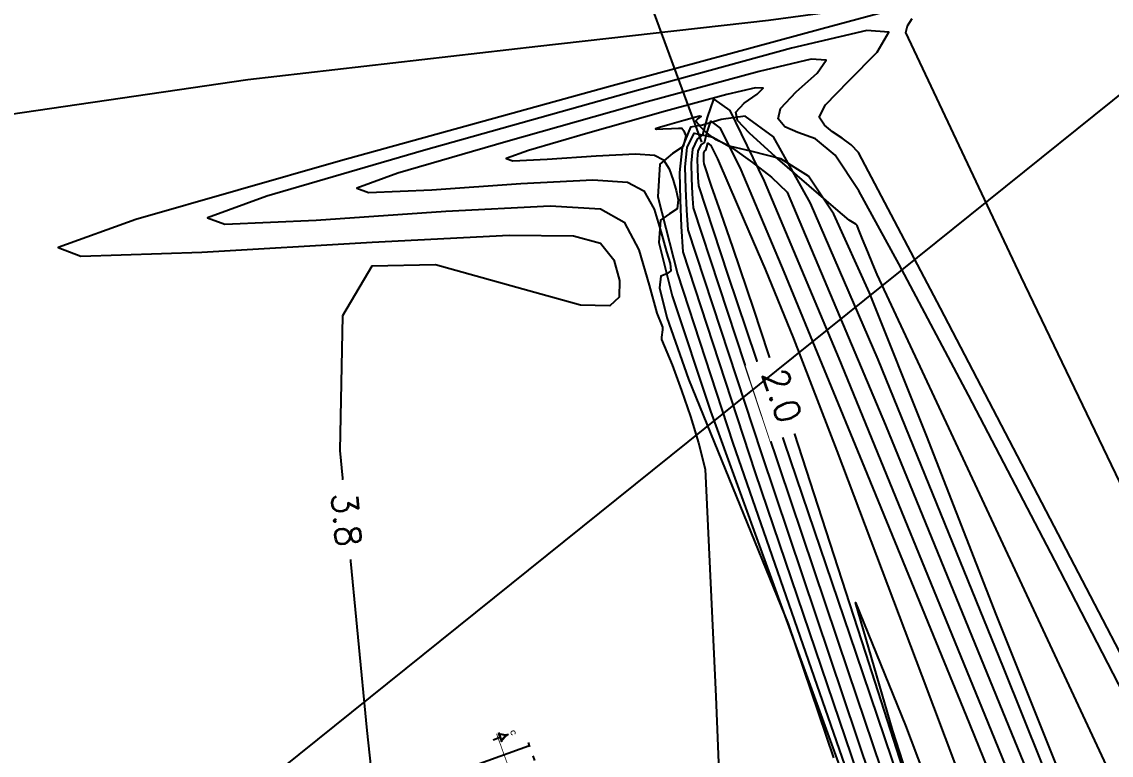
# Model space of a CAD drawing. Header units: millimetres. Extents: x 646993 to 648849, y 9708034 to 9709424.
# Drawn here: x 648225.55 to 648246.98, y 9709078.82 to 9709093.26 of the extents above; entities that cross this region are included whole.
import ezdxf

# ---------------------------------------------------------------- set-up
doc = ezdxf.new("R2010")
doc.units = ezdxf.units.MM
doc.header["$LTSCALE"] = 5
doc.header["$XCLIPFRAME"] = 2
for name, pattern in [('DASHDOT2', [0.5, 0.25, -0.125, 0, -0.125]), ('DOT', [6.35, 0, -6.35]), ('SLD-Centro', [19.05, 15.24, -1.27, 1.27, -1.27])]:
    doc.linetypes.add(name, pattern=pattern)
doc.layers.get('Defpoints').update_dxf_attribs({"color": 253})
for name, color, linetype in [('01-Dimensiones', 142, 'Continuous'), ('CV-COTAS', 7, 'Continuous'), ('CV-MAESTRAS', 32, 'Continuous'), ('CV-NORMALES', 31, 'Continuous'), ('EB-Corte', 7, 'Continuous')]:
    doc.layers.add(name, color=color, linetype=linetype)
doc.layers.add('LINEA CORTES', color=7, linetype='Continuous', true_color=0x000000)
doc.styles.add('CV-ETIQUETAS', font='romans.shx')
doc.styles.add('Tex25', font='romans.shx', dxfattribs={"width": 0.8, "height": 0.055})
doc.styles.add('Tex40', font='romans.shx', dxfattribs={"width": 0.7, "height": 0.045})
doc.styles.add('tex50', font='romans.shx', dxfattribs={"width": 0.8, "height": 0.1})
doc.dimstyles.new('1_40', dxfattribs={"dimtxt": 0.055, "dimasz": 0.02, "dimexe": 0.06, "dimexo": 0, "dimgap": 0.025, "dimtad": 1, "dimzin": 1, "dimdsep": 46, "dimtxsty": 'Tex25', "dimblk": 'DOT', "dimcen": 0, "dimdle": 0.04, "dimclrd": 256, "dimclre": 256, "dimclrt": 7, "dimadec": 0, "dimazin": 0, "dimtfac": 1, "dimtix": 1, "dimtmove": 1, "dimatfit": 3, "dimldrblk": 'DOT', "dimfxl": 1, "dimtfill": 1, "dimtolj": 1, "dimtzin": 0, "dimlwd": -1, "dimlwe": -1, "dimarcsym": 0})
picture_1 = doc.add_image_def('image1.jpg', size_in_pixel=(1920, 925))
picture_2 = doc.add_image_def('image2.ecw', size_in_pixel=(12715, 11262))

# ---------------------------------------------------------------- blocks, each defined once
blk = doc.blocks.new('_Dot')
at = {"color": 0, "linetype": 'ByBlock', "lineweight": -2}
blk.add_line((-0.5, 0), (-1, 0), dxfattribs=at)
at = {"color": 0, "linetype": 'ByBlock', "const_width": 0.5}
blk.add_lwpolyline([(-0.25, 0, 1), (0.25, 0, 1)], format="xyb", close=True, dxfattribs=at)
blk = doc.blocks.new('*D121')
at = {"layer": '01-Dimensiones', "linetype": 'DOT', "ltscale": 0.006, "transparency": 16777216}
for p, q in [((1.352, 8.391), (0.395, 8.391)), ((1.352, 4.891), (0.395, 4.891))]:
    blk.add_line(p, q, dxfattribs=at)
at = {"layer": '01-Dimensiones', "ltscale": 0.006, "transparency": 16777216}
blk.add_line((0.455, 4.911), (0.455, 8.371), dxfattribs=at)
at = {"layer": 'Defpoints', "color": 0, "ltscale": 0.006, "transparency": 16777216}
for p in [(0.455, 8.391), (1.352, 8.391), (1.352, 4.891)]:
    blk.add_point(p, dxfattribs=at)
at = {"layer": '01-Dimensiones', "ltscale": 0.006, "transparency": 16777216, "xscale": 0.02, "yscale": 0.02, "zscale": 0.02}
for p, rotation in [((0.455, 8.391), 90), ((0.455, 4.891), 270)]:
    blk.add_blockref('_Dot', p, dxfattribs=dict(at, rotation=rotation))
at = {"layer": '01-Dimensiones', "color": 7, "ltscale": 0.006, "transparency": 16777216, "insert": (0.408, 6.641), "char_height": 0.045, "attachment_point": 5, "rotation": 90, "style": 'Tex40', "bg_fill": 3, "box_fill_scale": 1.1, "bg_fill_color": 256, "bg_fill_true_color": 13158600, "bg_fill_transparency": 0}
blk.add_mtext('\\A1;3.50', dxfattribs=at)
blk = doc.blocks.new('*U66')
at = {"layer": 'EB-Corte', "color": 252, "linetype": 'DASHDOT2', "ltscale": 0.1}
blk.add_lwpolyline([(0.472, -0.105), (0.472, 0.253)], dxfattribs=at)
at = {"layer": 'EB-Corte', "color": 251, "linetype": 'SLD-Centro', "ltscale": 0.035, "true_color": 0x636466, "const_width": 0.015}
blk.add_lwpolyline([(-4.824, 0), (0.561, 0)], dxfattribs=at)
at = {"layer": 'EB-Corte', "color": 252}
for points in [[(0.571, 0.045), (0.378, 0.045)], [(0.388, 0.024), (0.484, 0.191)], [(0.556, 0.024), (0.46, 0.191)]]:
    blk.add_lwpolyline(points, dxfattribs=at)
blk.add_lwpolyline([(0.544, 0.045), (0.472, 0.17), (0.4, 0.045)], close=True, dxfattribs=at)
at = {"layer": 'EB-Corte', "color": 251, "true_color": 0x636466, "const_width": 0.01}
blk.add_lwpolyline([(0.535, 0.05), (0.472, 0.16), (0.409, 0.05)], close=True, dxfattribs=at)
blk = doc.blocks.new('A$C322dc3b0')
at = {"layer": 'LINEA CORTES', "insert": (0.108, 8.222), "char_height": 0.1, "width": 0.1292, "attachment_point": 2, "style": 'tex50'}
blk.add_mtext('{\\fArial|b1|i0|c0|p34;\\W0.9;C}', dxfattribs=at)
at = {"layer": '01-Dimensiones', "ltscale": 0.006}
dim = blk.add_aligned_dim(p1=(1.352, 4.891), p2=(1.352, 8.391), distance=0.897, dimstyle='1_40', override={"dimtxsty": 'Tex40'}, dxfattribs=at)
dim.commit()
dim.dimension.update_dxf_attribs({"geometry": '*D121', "text_midpoint": (0.408, 6.641)})
at = {"xscale": -1}
blk.add_blockref('*U66', (0.578, 7.86), dxfattribs=at)

msp = doc.modelspace()

# ---------------------------------------------------------------- linework, layer by layer
at = {"color": 5}
msp.add_lwpolyline([(648238.93, 9709090.893), (648234.906, 9709101.805)], dxfattribs=at)
at = {"layer": 'CV-MAESTRAS', "color": 20, "true_color": 0xff5500, "elevation": 3}
msp.add_lwpolyline([(648246.025, 9709078.326), (648244.726, 9709081.578), (648243.348, 9709085.114), (648242.226, 9709087.923), (648241.528, 9709089.47), (648241.025, 9709090.221), (648240.482, 9709090.565), (648239.919, 9709090.706), (648239.47, 9709090.81), (648239.21, 9709090.938), (648239.068, 9709091.04), (648238.974, 9709091.12), (648238.905, 9709091.191), (648238.854, 9709091.247), (648238.821, 9709091.286), (648238.815, 9709091.315), (648238.845, 9709091.346), (648238.89, 9709091.378), (648238.912, 9709091.399), (648238.884, 9709091.4), (648238.785, 9709091.377), (648238.571, 9709091.318), (648238.3, 9709091.242), (648238.094, 9709091.182), (648238.016, 9709091.154), (648238.039, 9709091.145), (648238.159, 9709091.151), (648238.33, 9709091.162), (648238.467, 9709091.169), (648238.533, 9709091.165), (648238.556, 9709091.141), (648238.574, 9709091.111), (648238.59, 9709091.076), (648238.604, 9709091.042), (648238.615, 9709091.009), (648238.561, 9709090.804), (648238.354, 9709090.665), (648238.103, 9709090.458), (648238.065, 9709089.813), (648238.45, 9709088.301), (648239.54, 9709084.965), (648241.794, 9709078.456)], dxfattribs=at)
at = {"layer": 'CV-MAESTRAS', "color": 18, "true_color": 0x000000, "elevation": 2}
msp.add_lwpolyline([(648245.012, 9709071.951), (648242.154, 9709080.825), (648240.672, 9709085.404), (648239.951, 9709087.605), (648239.546, 9709088.806), (648239.3, 9709089.504), (648239.118, 9709090.024), (648238.972, 9709090.464), (648238.969, 9709090.516), (648238.966, 9709090.572), (648238.965, 9709090.63), (648238.97, 9709090.682), (648238.988, 9709090.719), (648239.008, 9709090.735), (648239.025, 9709090.799), (648239.048, 9709090.868), (648239.107, 9709090.825), (648239.234, 9709090.563), (648239.46, 9709090.042), (648239.77, 9709089.331), (648240.174, 9709088.392), (648240.729, 9709087.026), (648241.585, 9709084.811), (648243.26, 9709080.385), (648246.455, 9709071.887)], dxfattribs=at)
at = {"layer": 'CV-NORMALES', "color": 20, "true_color": 0xff5500}
for points, elevation in [([(648299.002, 9709122.584), (648280.541, 9709115.666), (648265.551, 9709109.916), (648257.974, 9709106.736), (648253.83, 9709104.334), (648250.34, 9709101.278), (648247.179, 9709097.893), (648244.713, 9709095.221), (648243.219, 9709093.814), (648243.09, 9709093.752), (648242.951, 9709093.705), (648242.809, 9709093.665), (648242.666, 9709093.627), (648242.524, 9709093.593), (648240.242, 9709093.289), (648235.704, 9709092.774), (648229.996, 9709092.118), (648225.282, 9709091.431)], 3.8), ([(648243.272, 9709093.656), (648241.293, 9709093.125), (648237.094, 9709091.978), (648231.816, 9709090.522), (648227.792, 9709089.368), (648226.265, 9709088.819), (648226.709, 9709088.647), (648229.089, 9709088.724), (648232.444, 9709088.921), (648235.14, 9709089.059), (648236.401, 9709089.047), (648236.932, 9709088.899), (648237.197, 9709088.577), (648237.309, 9709088.167), (648237.299, 9709087.838), (648237.119, 9709087.67), (648236.543, 9709087.679), (648235.285, 9709088.032), (648233.689, 9709088.477), (648232.433, 9709088.448), (648231.86, 9709087.47), (648231.807, 9709084.819), (648232.333, 9709079.308), (648233.083, 9709072.388)], 3.8), ([(648265.34, 9709045.871), (648263.253, 9709050.508), (648260.452, 9709056.47), (648255.641, 9709066.524), (648249.822, 9709078.633), (648245.214, 9709088.242), (648242.94, 9709093.051), (648242.975, 9709093.179), (648243.066, 9709093.323)], 3.8), ([(648250.833, 9709073.771), (648246.822, 9709081.488), (648243.627, 9709087.62), (648242.014, 9709090.69), (648241.87, 9709090.84), (648241.692, 9709090.97), (648241.502, 9709091.092), (648241.339, 9709091.225), (648241.238, 9709091.384), (648241.364, 9709091.624), (648241.813, 9709092.093), (648242.379, 9709092.663), (648242.611, 9709093.054), (648242.175, 9709093.092), (648240.694, 9709092.74), (648237.491, 9709091.865), (648233.452, 9709090.728), (648230.37, 9709089.826), (648229.203, 9709089.403), (648229.539, 9709089.277), (648231.342, 9709089.358), (648233.888, 9709089.535), (648235.944, 9709089.64), (648236.934, 9709089.576), (648237.4, 9709089.317), (648237.69, 9709088.77), (648237.891, 9709088.078), (648238.042, 9709087.524), (648238.151, 9709087.245), (648238.154, 9709087.198), (648238.149, 9709087.149), (648238.141, 9709087.1), (648238.135, 9709087.051), (648238.136, 9709087.003), (648238.343, 9709086.508), (648238.53, 9709086.001), (648238.704, 9709085.487), (648238.863, 9709084.97), (648238.993, 9709084.45), (648239.204, 9709079.978), (648239.566, 9709071.002)], 3.6), ([(648247.439, 9709079.611), (648245.875, 9709082.653), (648244.173, 9709085.91), (648242.806, 9709088.495), (648242.018, 9709089.934), (648241.55, 9709090.638), (648241.162, 9709090.955), (648240.817, 9709091.082), (648240.56, 9709091.19), (648240.432, 9709091.351), (648240.475, 9709091.556), (648240.784, 9709091.879), (648241.196, 9709092.253), (648241.374, 9709092.506), (648241.078, 9709092.528), (648240.058, 9709092.285), (648237.851, 9709091.683), (648235.068, 9709090.899), (648232.945, 9709090.278), (648232.141, 9709089.986), (648232.372, 9709089.899), (648233.615, 9709089.955), (648235.368, 9709090.077), (648236.785, 9709090.15), (648237.467, 9709090.106), (648237.789, 9709089.931), (648237.989, 9709089.57), (648238.129, 9709089.112), (648238.233, 9709088.73), (648238.305, 9709088.5), (648238.318, 9709088.354), (648238.237, 9709088.299), (648238.122, 9709088.25), (648238.092, 9709088.024), (648238.24, 9709087.435), (648238.665, 9709086.222), (648239.534, 9709084.096), (648240.63, 9709081.406), (648241.521, 9709078.769)], 3.4), ([(648248.601, 9709074.948), (648244.443, 9709083.858), (648242.381, 9709088.286), (648242.295, 9709088.489), (648242.194, 9709088.729), (648242.091, 9709088.979), (648242.012, 9709089.175), (648241.987, 9709089.251), (648241.958, 9709089.276), (648241.925, 9709089.296), (648241.891, 9709089.314), (648241.857, 9709089.333), (648241.825, 9709089.354), (648241.564, 9709089.581), (648241.038, 9709090.034), (648240.38, 9709090.603), (648239.864, 9709091.066), (648239.627, 9709091.319), (648239.594, 9709091.481), (648239.763, 9709091.659), (648240.017, 9709091.839), (648240.138, 9709091.956), (648239.981, 9709091.964), (648239.421, 9709091.831), (648238.211, 9709091.5), (648236.684, 9709091.071), (648235.52, 9709090.73), (648235.079, 9709090.57), (648235.206, 9709090.522), (648235.887, 9709090.553), (648236.849, 9709090.62), (648237.626, 9709090.66), (648238, 9709090.635), (648238.177, 9709090.545), (648238.288, 9709090.369), (648238.366, 9709090.145), (648238.424, 9709089.936), (648238.46, 9709089.755), (648238.44, 9709089.579), (648238.295, 9709089.482), (648238.112, 9709089.354), (648238.079, 9709088.918), (648238.345, 9709087.868), (648239.102, 9709085.593), (648240.664, 9709081.276), (648242.632, 9709075.856)], 3.2), ([(648247.771, 9709062.776), (648246.519, 9709066.522), (648244.386, 9709072.844), (648241.813, 9709080.463), (648239.774, 9709086.525), (648238.763, 9709089.599), (648238.744, 9709089.873), (648238.73, 9709090.173), (648238.722, 9709090.48), (648238.749, 9709090.753), (648238.846, 9709090.953), (648238.95, 9709091.036), (648239.04, 9709091.377), (648239.166, 9709091.739), (648239.477, 9709091.512), (648240.152, 9709090.126), (648241.621, 9709086.634), (648244.492, 9709079.622), (648248.084, 9709070.801)], 2.4), ([(648247.924, 9709072.922), (648244.863, 9709080.545), (648242.396, 9709086.614), (648241.069, 9709089.689), (648240.338, 9709090.997), (648239.779, 9709091.401), (648239.306, 9709091.34), (648238.939, 9709091.224), (648238.704, 9709091.187), (648238.54, 9709090.787), (648238.491, 9709090.293), (648238.5, 9709089.755), (648238.522, 9709089.227), (648238.554, 9709088.733), (648239.98, 9709084.382), (648242.927, 9709075.682), (648246.638, 9709064.78), (648249.591, 9709056.037)], 2.8), ([(648251.989, 9709049.432), (648251.321, 9709051.462), (648249.803, 9709055.981), (648246.806, 9709064.863), (648243.069, 9709075.942), (648240.102, 9709084.775), (648238.659, 9709089.166), (648238.632, 9709089.552), (648238.611, 9709089.973), (648238.601, 9709090.405), (648238.639, 9709090.789), (648238.775, 9709091.07), (648239.145, 9709090.989), (648239.534, 9709090.774), (648239.928, 9709090.493), (648240.297, 9709090.202), (648240.61, 9709089.907), (648242.542, 9709085.32), (648246.353, 9709075.99), (648251.11, 9709064.273), (648254.902, 9709054.936), (648256.783, 9709050.328), (648256.928, 9709050.005), (648257.078, 9709049.684)], 2.6)]:
    msp.add_lwpolyline(points, dxfattribs=dict(at, elevation=elevation))
at = {"layer": 'CV-NORMALES', "color": 18, "true_color": 0x000000}
for points, elevation in [([(648247.399, 9709064.215), (648245.433, 9709070.36), (648244.221, 9709074.09), (648243.235, 9709077.064), (648241.966, 9709080.825), (648240.556, 9709084.983), (648239.446, 9709088.274), (648238.868, 9709090.031), (648238.856, 9709090.194), (648238.848, 9709090.373), (648238.844, 9709090.555), (648238.859, 9709090.717), (648238.917, 9709090.836), (648238.979, 9709090.885), (648239.032, 9709091.088), (648239.107, 9709091.303), (648239.292, 9709091.169), (648239.693, 9709090.345), (648240.54, 9709088.338), (648242.131, 9709084.476), (648244.129, 9709079.597), (648245.868, 9709075.315), (648247.098, 9709072.223)], 2.2), ([(648253.237, 9709047.013), (648251.744, 9709051.498), (648248.848, 9709060.331), (648245.293, 9709071.226), (648242.689, 9709079.302), (648241.95, 9709081.826), (648242.939, 9709079.407), (648245.919, 9709071.492), (648249.911, 9709060.785), (648253.158, 9709052.096), (648254.84, 9709047.676)], 1.8)]:
    msp.add_lwpolyline(points, dxfattribs=dict(at, elevation=elevation))

# ---------------------------------------------------------------- pictures from other files: only their frames are drawn
image = msp.add_image(picture_1, insert=(646993.097, 9708530.288), size_in_units=(1855.595, 893.972), dxfattribs=dict(fade=50))
image.dxf.flags = 7
image = msp.add_image(picture_2, insert=(647823.395, 9708681.302), size_in_units=(875.256, 775.237))
image.set_boundary_path([(137.737, 7886.93), (1284.785, 10733.95), (3099.52, 10473.796), (3279.45, 11095.645), (4006.662, 11005.74), (8692.317, 9222.606), (8944.267, 8222.418), (12055.541, 4873.423), (10090.574, 1684.484), (7313.604, 2638.132), (6090.657, 882.98), (4284.08, 967.607), (2002.338, 2453.3), (3226.048, 5547.792), (776.622, 6701.958), (969.512, 7416.594), (137.737, 7886.93)])

# ---------------------------------------------------------------- next in the draw order: texts
at = {"layer": 'CV-COTAS', "char_height": 0.5, "attachment_point": 5, "style": 'CV-ETIQUETAS', "bg_fill": 3, "box_fill_scale": 1.5, "bg_fill_color": 256, "bg_fill_transparency": 0}
for s, insert, rotation in [('2.0', (648240.509, 9709085.901, 2), 288.1311), ('3.8', (648231.937, 9709083.458, 3.8), 275.4609)]:
    msp.add_mtext(s, dxfattribs=dict(at, insert=insert, rotation=rotation))

# ---------------------------------------------------------------- next in the draw order: linework, layer by layer
at = {"color": 2}
msp.add_lwpolyline([(648224.75, 9709073.802), (648268.909, 9709109.331)], dxfattribs=at)

# ---------------------------------------------------------------- next in the draw order: block references
at = {"rotation": 289.7679046147402}
msp.add_blockref('A$C322dc3b0', (648227.486, 9709076.6), dxfattribs=at)

doc.saveas('drawing.dxf')
